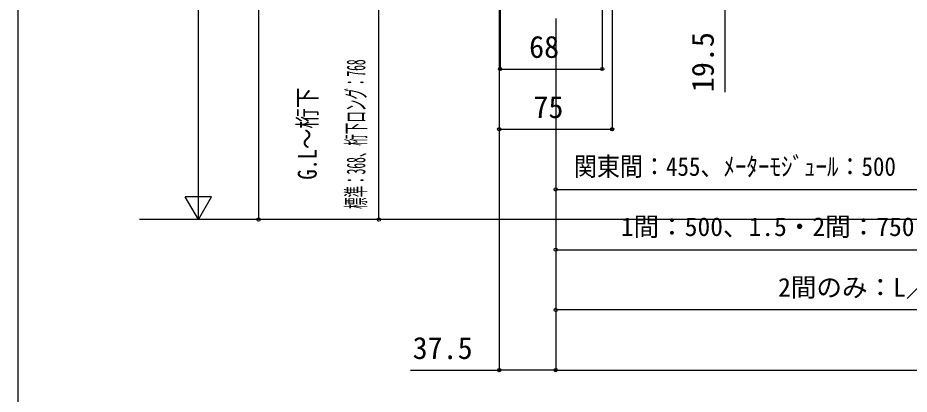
# Model space of a CAD drawing. Units: millimetres, scale not verified. Extents: x -875 to 875, y -1304 to 1297.
# Drawn here: x -875 to -283, y -219 to 31 of the extents above; entities that cross this region are included whole.
import ezdxf
from ezdxf.enums import TextEntityAlignment as Align

# ---------------------------------------------------------------- set-up
doc = ezdxf.new("R2010")
doc.units = ezdxf.units.MM
doc.header["$LTSCALE"] = 8
for name, color, linetype in [('0-6_YKK_D', 6, 'Continuous'), ('0-7_YKK_ZWAK', 7, 'Continuous'), ('0-8_YSS_K', 3, 'Continuous')]:
    doc.layers.add(name, color=color, linetype=linetype)
doc.styles.add('ＭＳ ゴシック', font='')
doc.styles.get('ＭＳ ゴシック').set_extended_font_data('MS Gothic')

msp = doc.modelspace()

# ---------------------------------------------------------------- linework, layer by layer
at = {"layer": '0-6_YKK_D'}
for p, q in [((-755, -85.683), (-755, 564.317)), ((-715, 226.317), (-715, -103.183)), ((-635, -103.183), (-635, 36.817)), ((-555, 35.817), (-555, -204.183)), ((-555, 35.817), (-555, -44.183)), ((-554.5, 36.117), (-554.5, -4.183)), ((-486.5, 36.117), (-486.5, -4.183)), ((-480, 35.817), (-480, -44.183)), ((-517.5, 30.317), (-517.5, -84.183)), ((-517.5, 30.317), (-517.5, -204.183)), ((-517.5, 30.317), (-517.5, -204.183)), ((-517.5, 30.317), (-517.5, -124.183)), ((-517.5, 30.317), (-517.5, -164.183)), ((-554.5, -3.183), (-486.5, -3.183)), ((-555, -43.183), (-480, -43.183)), ((-755, -103.183), (-755, -72.872)), ((-755, -103.183), (-763.75, -88.027)), ((-746.25, -88.027), (-763.75, -88.027)), ((-755, -103.183), (-746.25, -88.027)), ((-517.5, -83.183), (-197.5, -83.183)), ((-517.5, -123.183), (-197.5, -123.183)), ((-72.501, -163.183), (-517.5, -163.183)), ((-614.093, -203.183), (-555, -203.183)), ((-517.5, -203.183), (-555, -203.183)), ((-517.5, -203.183), (372.5, -203.183))]:
    msp.add_line(p, q, dxfattribs=at)
msp.add_lwpolyline([(-405, 56.317), (-405, 36.817), (-405, -18.483)], dxfattribs=at)
for centre in [(-554.5, -3.183), (-486.5, -3.183), (-555, -43.183), (-480, -43.183), (-517.5, -83.183), (-715, -103.183), (-635, -103.183), (-517.5, -123.183), (-517.5, -163.183), (-555, -203.183), (-517.5, -203.183), (-517.5, -203.183)]:
    msp.add_circle(centre, 1.075, dxfattribs=at)
at = {"layer": '0-7_YKK_ZWAK'}
msp.add_line((-875, 1245.8), (-875, -1304.2), dxfattribs=at)
at = {"layer": '0-8_YSS_K'}
msp.add_line((489.952, -103.183), (-794.145, -103.183), dxfattribs=at)

# ---------------------------------------------------------------- texts
at = {"layer": '0-6_YKK_D', "style": 'ＭＳ ゴシック'}
for s, height, p in [('68', 14.66, (-535.159, -0.183)), ('75', 14.66, (-532.273, -40.183)), ('1間：500、1.5・2間：750', 12.46, (-474.182, -117.865)), ('2間のみ：L／2', 12.46, (-369.665, -158.154)), ('37.5', 14.66, (-612.57, -200.183))]:
    msp.add_text(s, height=height, dxfattribs=at).set_placement(p, align=Align.BOTTOM_LEFT)
msp.add_text('19.5', height=14.66, rotation=90, dxfattribs=at).set_placement((-408, -18.551), align=Align.BOTTOM_LEFT)
for s, width, p in [('標準：368、桁下ロング：768', 0.45, (-640.318, -96.121)), ('G.L～桁下', 0.8, (-672.612, -76.687))]:
    msp.add_text(s, height=12.46, rotation=90, dxfattribs=dict(at, width=width)).set_placement(p, align=Align.BOTTOM_LEFT)
at = {"layer": '0-6_YKK_D', "style": 'ＭＳ ゴシック', "width": 0.9}
msp.add_text('関東間：455、ﾒｰﾀｰﾓｼﾞｭｰﾙ：500', height=12.46, dxfattribs=at).set_placement((-505.371, -77.865), align=Align.BOTTOM_LEFT)

doc.saveas('drawing.dxf')
